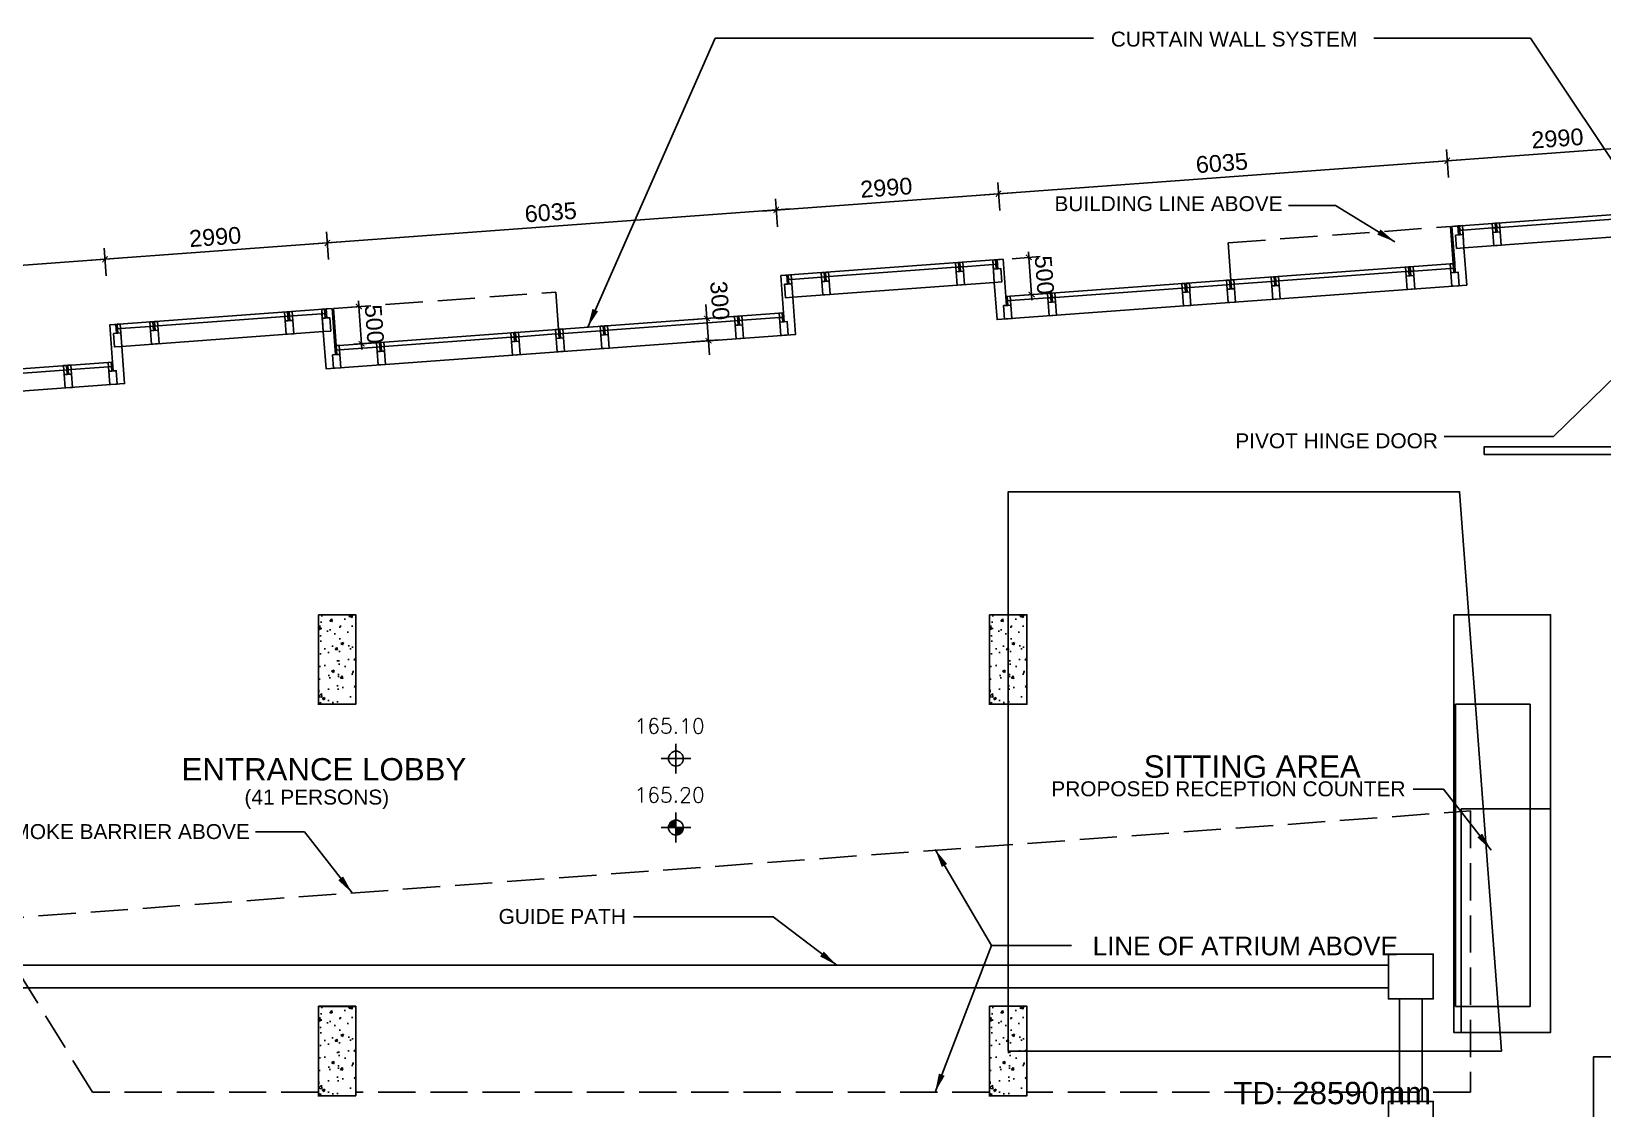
# Model space of a CAD drawing. Header units: millimetres. Extents: x 3291 to 72065, y 14527 to 43324.
# Drawn here: x 23900 to 44971, y 27929 to 42372 of the extents above; entities that cross this region are included whole.
import ezdxf
from ezdxf.enums import TextEntityAlignment as Align

# ---------------------------------------------------------------- set-up
doc = ezdxf.new("R2010")
doc.units = ezdxf.units.MM
doc.header["$MEASUREMENT"] = 0
doc.linetypes.add('DASH', pattern=[0.35, 0.25, -0.1])
doc.layers.get('0').update_dxf_attribs({"color": 8})
doc.layers.get('Defpoints').update_dxf_attribs({"color": 8})
doc.layers.add('00-NONPLOT', color=8, linetype='Continuous', plot=False)
for name, color, linetype in [('above', 8, 'DASH'), ('arrow', 8, 'Continuous'), ('cloud2', 8, 'Continuous'), ('DLN032__', 8, 'Continuous'), ('F.A.', 8, 'Continuous'), ('GBP Dim', 8, 'Continuous'), ('GBP Text 200', 8, 'Continuous'), ('hatch', 8, 'Continuous'), ('LEVEL', 8, 'Continuous'), ('OMITTED-11', 8, 'Continuous'), ('Text GBP 250', 8, 'Continuous'), ('WALL-STRUCTURE', 8, 'Continuous'), ('WINDOW', 8, 'Continuous'), ('WINDOW-MULLION', 8, 'Continuous'), ('XX-ZOOM IN', 8, 'Continuous')]:
    doc.layers.add(name, color=color, linetype=linetype)
doc.styles.add('BH', font='arial.ttf')
doc.styles.add('ROMANS', font='ROMANS.shx', dxfattribs={"width": 0.65})
doc.dimstyles.new('200 GBP', dxfattribs={"dimscale": 1.5, "dimtxt": 150, "dimasz": 100, "dimexe": 125, "dimexo": 50, "dimgap": 50, "dimtad": 1, "dimdec": 0, "dimzin": 0, "dimdsep": 46, "dimtxsty": 'BH', "dimblk": 'ARCHTICK', "dimcen": 0.09, "dimdle": 125, "dimclrd": 9, "dimclre": 9, "dimclrt": 1, "dimadec": 0, "dimazin": 0, "dimtfac": 1, "dimtdec": 0, "dimtix": 1, "dimtmove": 2, "dimatfit": 3, "dimldrblk": 'ARCHTICK', "dimfxl": 1, "dimtolj": 1, "dimtzin": 0, "dimarcsym": 0})
doc.dimstyles.get("Standard").update_dxf_attribs({"dimtxt": 0.18, "dimasz": 0.18, "dimexe": 0.18, "dimexo": 0.0625, "dimgap": 0.09, "dimtad": 0, "dimtih": 1, "dimtoh": 1, "dimdec": 4, "dimzin": 0, "dimdsep": 46, "dimtxsty": 'Standard', "dimcen": 0.09, "dimadec": 0, "dimazin": 0, "dimtfac": 1, "dimtdec": 4, "dimtofl": 0, "dimtmove": 0, "dimatfit": 3, "dimfxl": 1, "dimtolj": 1, "dimtzin": 0, "dimarcsym": 0})

# ---------------------------------------------------------------- blocks, each defined once
blk = doc.blocks.new('ELEX')
at = {"layer": 'DLN032__'}
for p, q in [((0.5, 0), (-0.5, 0)), ((0, 0.5), (0, -0.5))]:
    blk.add_line(p, q, dxfattribs=at)
blk.add_circle((0, 0), 0.25, dxfattribs=at)
at = {"layer": 'DLN032__', "style": 'ROMANS'}
blk.add_attdef('ELEX', (0.257, 0.354), '', height=0.5, dxfattribs=at)
blk = doc.blocks.new('_ArchTick')
at = {"color": 0, "const_width": 0.2}
blk.add_lwpolyline([(0.5, 0.5), (-0.5, -0.5)], dxfattribs=at)
blk = doc.blocks.new('*D84')
at = {"layer": 'Defpoints', "color": 0, "transparency": 16777216}
for p in [(24887, 39318), (18665, 38636), (24952, 38438)]:
    blk.add_point(p, dxfattribs=at)
at = {"layer": 'GBP Dim', "color": 9, "lineweight": -2, "transparency": 16777216}
for p, q in [((24903, 39093), (24876, 39467)), ((18462, 38847), (25074, 39331)), ((18660, 38711), (18638, 39010))]:
    blk.add_line(p, q, dxfattribs=at)
at = {"layer": 'GBP Dim', "color": 9, "lineweight": -2, "transparency": 16777216, "xscale": 75, "yscale": 75, "zscale": 75}
for p, rotation in [((24887, 39318), 4.194182786249137), ((18649, 38860), 184.1941827862492)]:
    blk.add_blockref('_ArchTick', p, dxfattribs=dict(at, rotation=rotation))
at = {"layer": 'GBP Dim', "transparency": 16777216, "insert": (21754, 39278), "char_height": 225, "attachment_point": 5, "rotation": 4.1942, "style": 'BH'}
blk.add_mtext('\\A1;6255', dxfattribs=at)
blk = doc.blocks.new('*D85')
at = {"layer": 'Defpoints', "color": 0, "transparency": 16777216}
for p in [(27869, 39536), (27933, 38657), (24951, 38438)]:
    blk.add_point(p, dxfattribs=at)
at = {"layer": 'GBP Dim', "color": 9, "lineweight": -2, "transparency": 16777216}
for p, q in [((27885, 39312), (27858, 39686)), ((24700, 39304), (28056, 39550)), ((24903, 39093), (24876, 39467))]:
    blk.add_line(p, q, dxfattribs=at)
at = {"layer": 'GBP Dim', "color": 9, "lineweight": -2, "transparency": 16777216, "xscale": 75, "yscale": 75, "zscale": 75}
for p, rotation in [((27869, 39536), 4.194182786249137), ((24887, 39318), 184.1941827862492)]:
    blk.add_blockref('_ArchTick', p, dxfattribs=dict(at, rotation=rotation))
at = {"layer": 'GBP Dim', "transparency": 16777216, "insert": (26364, 39616), "char_height": 225, "attachment_point": 5, "rotation": 4.1942, "style": 'BH'}
blk.add_mtext('\\A1;2990', dxfattribs=at)
blk = doc.blocks.new('*D86')
at = {"layer": 'Defpoints', "color": 0, "transparency": 16777216}
for p in [(33888, 39978), (33952, 39098), (27933, 38657)]:
    blk.add_point(p, dxfattribs=at)
at = {"layer": 'GBP Dim', "color": 9, "lineweight": -2, "transparency": 16777216}
for p, q in [((33904, 39753), (33877, 40127)), ((27682, 39523), (34075, 39992)), ((27885, 39312), (27858, 39686))]:
    blk.add_line(p, q, dxfattribs=at)
at = {"layer": 'GBP Dim', "color": 9, "lineweight": -2, "transparency": 16777216, "xscale": 75, "yscale": 75, "zscale": 75}
for p, rotation in [((33888, 39978), 4.194182786249137), ((27869, 39536), 184.1941827862492)]:
    blk.add_blockref('_ArchTick', p, dxfattribs=dict(at, rotation=rotation))
at = {"layer": 'GBP Dim', "transparency": 16777216, "insert": (30864, 39947), "char_height": 225, "attachment_point": 5, "rotation": 4.1942, "style": 'BH'}
blk.add_mtext('\\A1;6035', dxfattribs=at)
blk = doc.blocks.new('*D87')
at = {"layer": 'Defpoints', "color": 0, "transparency": 16777216}
for p in [(36870, 40196), (36934, 39317), (33952, 39098)]:
    blk.add_point(p, dxfattribs=at)
at = {"layer": 'GBP Dim', "color": 9, "lineweight": -2, "transparency": 16777216}
for p, q in [((36886, 39972), (36859, 40346)), ((33701, 39964), (37057, 40210)), ((33904, 39753), (33877, 40127))]:
    blk.add_line(p, q, dxfattribs=at)
at = {"layer": 'GBP Dim', "color": 9, "lineweight": -2, "transparency": 16777216, "xscale": 75, "yscale": 75, "zscale": 75}
for p, rotation in [((36870, 40196), 4.194182786249137), ((33888, 39978), 184.1941827862492)]:
    blk.add_blockref('_ArchTick', p, dxfattribs=dict(at, rotation=rotation))
at = {"layer": 'GBP Dim', "transparency": 16777216, "insert": (35365, 40277), "char_height": 225, "attachment_point": 5, "rotation": 4.1942, "style": 'BH'}
blk.add_mtext('\\A1;2990', dxfattribs=at)
blk = doc.blocks.new('*D88')
at = {"layer": 'Defpoints', "color": 0, "transparency": 16777216}
for p in [(42889, 40638), (42953, 39758), (36934, 39317)]:
    blk.add_point(p, dxfattribs=at)
at = {"layer": 'GBP Dim', "color": 9, "lineweight": -2, "transparency": 16777216}
for p, q in [((42905, 40413), (42878, 40787)), ((36683, 40183), (43076, 40652)), ((36886, 39972), (36859, 40346))]:
    blk.add_line(p, q, dxfattribs=at)
at = {"layer": 'GBP Dim', "color": 9, "lineweight": -2, "transparency": 16777216, "xscale": 75, "yscale": 75, "zscale": 75}
for p, rotation in [((42889, 40638), 4.194182786249137), ((36870, 40196), 184.1941827862492)]:
    blk.add_blockref('_ArchTick', p, dxfattribs=dict(at, rotation=rotation))
at = {"layer": 'GBP Dim', "transparency": 16777216, "insert": (39865, 40607), "char_height": 225, "attachment_point": 5, "rotation": 4.1942, "style": 'BH'}
blk.add_mtext('\\A1;6035', dxfattribs=at)
blk = doc.blocks.new('*D89')
at = {"layer": 'Defpoints', "color": 0, "transparency": 16777216}
for p in [(45871, 40857), (45935, 39977), (42953, 39758)]:
    blk.add_point(p, dxfattribs=at)
at = {"layer": 'GBP Dim', "color": 9, "lineweight": -2, "transparency": 16777216}
for p, q in [((45887, 40632), (45860, 41006)), ((42702, 40624), (46058, 40870)), ((42905, 40413), (42878, 40787))]:
    blk.add_line(p, q, dxfattribs=at)
at = {"layer": 'GBP Dim', "color": 9, "lineweight": -2, "transparency": 16777216, "xscale": 75, "yscale": 75, "zscale": 75}
for p, rotation in [((45871, 40857), 4.194182786249137), ((42889, 40638), 184.1941827862492)]:
    blk.add_blockref('_ArchTick', p, dxfattribs=dict(at, rotation=rotation))
at = {"layer": 'GBP Dim', "transparency": 16777216, "insert": (44366, 40937), "char_height": 225, "attachment_point": 5, "rotation": 4.1942, "style": 'BH'}
blk.add_mtext('\\A1;2990', dxfattribs=at)
blk = doc.blocks.new('*D127')
at = {"layer": 'Defpoints', "color": 0, "transparency": 16777216}
for p in [(36917, 39315), (36953, 38817), (37314, 38843)]:
    blk.add_point(p, dxfattribs=at)
at = {"layer": 'GBP Dim', "color": 9, "lineweight": -2, "transparency": 16777216}
for p, q in [((37277, 39342), (37272, 39417)), ((37053, 39325), (37427, 39353)), ((37277, 39342), (37314, 38843)), ((37090, 38827), (37463, 38854)), ((37314, 38843), (37319, 38768))]:
    blk.add_line(p, q, dxfattribs=at)
at = {"layer": 'GBP Dim', "color": 9, "lineweight": -2, "transparency": 16777216, "xscale": 75, "yscale": 75, "zscale": 75}
for p, rotation in [((37277, 39342), 274.194182795347), ((37314, 38843), 94.194182795347)]:
    blk.add_blockref('_ArchTick', p, dxfattribs=dict(at, rotation=rotation))
at = {"layer": 'GBP Dim', "transparency": 16777216, "insert": (37485, 39106), "char_height": 225, "attachment_point": 5, "rotation": 274.1942, "style": 'BH'}
blk.add_mtext('\\A1;500', dxfattribs=at)
blk = doc.blocks.new('*D130')
at = {"layer": 'Defpoints', "color": 0, "transparency": 16777216}
for p in [(28119, 38670), (28155, 38172), (28328, 38184)]:
    blk.add_point(p, dxfattribs=at)
at = {"layer": 'GBP Dim', "color": 9, "lineweight": -2, "transparency": 16777216}
for p, q in [((28194, 38676), (28441, 38694)), ((28291, 38683), (28285, 38758)), ((28291, 38683), (28328, 38184)), ((28230, 38177), (28477, 38195)), ((28328, 38184), (28333, 38109))]:
    blk.add_line(p, q, dxfattribs=at)
at = {"layer": 'GBP Dim', "color": 9, "lineweight": -2, "transparency": 16777216, "xscale": 75, "yscale": 75, "zscale": 75}
for p, rotation in [((28291, 38683), 274.1941827953549), ((28328, 38184), 94.19418279535493)]:
    blk.add_blockref('_ArchTick', p, dxfattribs=dict(at, rotation=rotation))
at = {"layer": 'GBP Dim', "transparency": 16777216, "insert": (28499, 38447), "char_height": 225, "attachment_point": 5, "rotation": 274.1942, "style": 'BH'}
blk.add_mtext('\\A1;500', dxfattribs=at)
blk = doc.blocks.new('*D160')
at = {"layer": 'Defpoints', "color": 0, "transparency": 16777216}
for p in [(32598, 38497), (32620, 38198), (32981, 38225)]:
    blk.add_point(p, dxfattribs=at)
at = {"layer": 'GBP Dim', "color": 9, "lineweight": -2, "transparency": 16777216}
for p, q in [((32945, 38711), (32994, 38038)), ((32734, 38507), (33108, 38535)), ((32756, 38208), (33130, 38236))]:
    blk.add_line(p, q, dxfattribs=at)
at = {"layer": 'GBP Dim', "color": 9, "lineweight": -2, "transparency": 16777216, "xscale": 75, "yscale": 75, "zscale": 75}
for p, rotation in [((32959, 38524), 94.19467648082079), ((32981, 38225), 274.1946764808208)]:
    blk.add_blockref('_ArchTick', p, dxfattribs=dict(at, rotation=rotation))
at = {"layer": 'GBP Dim', "transparency": 16777216, "insert": (33132, 38762), "char_height": 225, "attachment_point": 5, "rotation": 274.1947, "style": 'BH'}
blk.add_mtext('\\A1;300', dxfattribs=at)
blk = doc.blocks.new('CURTAIN WALL')
at = {"layer": 'WINDOW-MULLION', "ltscale": 100}
blk.add_line((-10, 300), (10, 300), dxfattribs=at)
for points in [[(-50, 300), (-10, 300), (-10, 240), (-50, 240), (-50, 300)], [(-50, 240), (-10, 240), (-10, 180), (-50, 180), (-50, 240)], [(10, 300), (50, 300), (50, 240), (10, 240), (10, 300)], [(10, 240), (50, 240), (50, 180), (10, 180), (10, 240)]]:
    blk.add_lwpolyline(points, dxfattribs=at)
at = {"layer": 'WINDOW-MULLION'}
blk.add_lwpolyline([(-50, 180), (50, 180), (50, 0), (-50, 0)], close=True, dxfattribs=at)
blk = doc.blocks.new('A$C59FC4084')
at = {"layer": 'WINDOW-MULLION'}
blk.add_line((-60, 180), (-40, 180), dxfattribs=at)
for points in [[(-40, 300), (-100, 300), (-100, 0), (0, 0), (0, 180)], [(-100, 300), (-60, 300), (-60, 240), (-100, 240), (-100, 300)], [(-100, 240), (-60, 240), (-60, 180), (-100, 180), (-100, 240)], [(-40, 300), (-40, 180), (0, 180)]]:
    blk.add_lwpolyline(points, dxfattribs=at)
blk.add_lwpolyline([(-100, 180), (0, 180), (0, 0), (-100, 0)], close=True, dxfattribs=at)
blk = doc.blocks.new('A$C62025BB8')
at = {"layer": 'WINDOW-MULLION'}
blk.add_line((-60, 180), (-40, 180), dxfattribs=at)
for points in [[(-100, 180), (-100, 0), (0, 0), (0, 300), (-60, 300)], [(-60, 300), (-60, 300), (-60, 180), (-100, 180)], [(-40, 300), (0, 300), (0, 240), (-40, 240), (-40, 300)], [(-40, 240), (0, 240), (0, 180), (-40, 180), (-40, 240)]]:
    blk.add_lwpolyline(points, dxfattribs=at)
blk.add_lwpolyline([(-100, 180), (0, 180), (0, 0), (-100, 0)], close=True, dxfattribs=at)

msp = doc.modelspace()

# ---------------------------------------------------------------- hatches: boundary and pattern name
at = {"layer": 'DLN032__'}
h = msp.add_hatch(dxfattribs=at)
h.set_pattern_fill('ANSI31,_O', color=256)
h.set_pattern_definition([(45, (0, 0), (-0.08838834765, 0.08838834765), [])])
h.paths.add_polyline_path([(32544.12853, 31796.93547, 0.4142135624), (32444.12853, 31696.93547), (32544.12853, 31696.93547)])
h.paths.add_polyline_path([(32644.12853, 31696.93547), (32544.12853, 31696.93547), (32544.12853, 31596.93547, 0.4142135624)])
at = {"layer": 'hatch'}
h = msp.add_hatch(dxfattribs=at)
h.set_pattern_fill('AR-CONC', color=256, scale=2, style=0)
h.set_pattern_definition([(50, (27750, 33350), (364.37, -31.88), [38.1, -419.1]), (355, (27750, 33350), (-70.49, 382.11), [30.48, -335.28]), (100.45, (27780.36, 33347.34), (293.885, 350.23), [32.38, -356.18]), (46.184, (27750, 33451.6), (542.16, -84.08), [57.15, -628.65]), (96.636, (27795.2, 33444.6), (474.8, 494.85), [48.57, -534.27]), (351.184, (27750, 33451.6), (474.8, 494.85), [45.72, -502.92]), (21, (27800.8, 33426.2), (303.23, -204.53), [38.1, -419.1]), (326, (27800.8, 33426.2), (123.6, 368.38), [30.48, -335.28]), (71.45, (27826.07, 33409.16), (426.83, 163.85), [32.38, -356.18]), (37.5, (27750, 33350), (6.177, 169.11), [0, -331.216, 0, -340.36, 0, -336.55]), (7.5, (27750, 33350), (133.64, 200.36), [0, -194.056, 0, -323.596, 0, -128.27]), (327.5, (27636.72, 33350), (271.181, -11.457), [0, -127, 0, -396.24, 0, -525.78]), (317.5, (27585.92, 33350), (296.26, 50.853), [0, -165.1, 0, -263.144, 0, -373.38])])
h.paths.add_polyline_path([(27750.00006, 34550), (28250.00006, 34550), (28250.00006, 33350), (27750.00006, 33350)])
h = msp.add_hatch(dxfattribs=at)
h.set_pattern_fill('AR-CONC', color=256, scale=2, style=0)
h.set_pattern_definition([(50, (36750, 33350), (364.37, -31.88), [38.1, -419.1]), (355, (36750, 33350), (-70.49, 382.11), [30.48, -335.28]), (100.45, (36780.36, 33347.34), (293.885, 350.23), [32.38, -356.18]), (46.184, (36750, 33451.6), (542.16, -84.08), [57.15, -628.65]), (96.636, (36795.2, 33444.6), (474.8, 494.85), [48.57, -534.27]), (351.184, (36750, 33451.6), (474.8, 494.85), [45.72, -502.92]), (21, (36800.8, 33426.2), (303.23, -204.53), [38.1, -419.1]), (326, (36800.8, 33426.2), (123.6, 368.38), [30.48, -335.28]), (71.45, (36826.07, 33409.16), (426.83, 163.85), [32.38, -356.18]), (37.5, (36750, 33350), (6.177, 169.11), [0, -331.216, 0, -340.36, 0, -336.55]), (7.5, (36750, 33350), (133.64, 200.36), [0, -194.056, 0, -323.596, 0, -128.27]), (327.5, (36636.72, 33350), (271.181, -11.457), [0, -127, 0, -396.24, 0, -525.78]), (317.5, (36585.92, 33350), (296.26, 50.853), [0, -165.1, 0, -263.144, 0, -373.38])])
h.paths.add_polyline_path([(36750.00006, 34550), (37250.00006, 34550), (37250.00006, 33350), (36750.00006, 33350)])
h = msp.add_hatch(dxfattribs=at)
h.set_pattern_fill('AR-CONC', color=256, scale=2, style=0)
h.set_pattern_definition([(50, (27750, 28100), (364.37, -31.88), [38.1, -419.1]), (355, (27750, 28100), (-70.49, 382.11), [30.48, -335.28]), (100.45, (27780.36, 28097.34), (293.885, 350.23), [32.38, -356.18]), (46.184, (27750, 28201.6), (542.16, -84.08), [57.15, -628.65]), (96.636, (27795.2, 28194.6), (474.8, 494.85), [48.57, -534.27]), (351.184, (27750, 28201.6), (474.8, 494.85), [45.72, -502.92]), (21, (27800.8, 28176.2), (303.23, -204.53), [38.1, -419.1]), (326, (27800.8, 28176.2), (123.6, 368.38), [30.48, -335.28]), (71.45, (27826.07, 28159.16), (426.83, 163.85), [32.38, -356.18]), (37.5, (27750, 28100), (6.177, 169.11), [0, -331.216, 0, -340.36, 0, -336.55]), (7.5, (27750, 28100), (133.64, 200.36), [0, -194.056, 0, -323.596, 0, -128.27]), (327.5, (27636.72, 28100), (271.181, -11.457), [0, -127, 0, -396.24, 0, -525.78]), (317.5, (27585.92, 28100), (296.26, 50.853), [0, -165.1, 0, -263.144, 0, -373.38])])
h.paths.add_polyline_path([(27750.00006, 29300), (28250.00006, 29300), (28250.00006, 28100), (27750.00006, 28100)])
h = msp.add_hatch(dxfattribs=at)
h.set_pattern_fill('AR-CONC', color=256, scale=2, style=0)
h.set_pattern_definition([(50, (36750, 28100), (364.37, -31.88), [38.1, -419.1]), (355, (36750, 28100), (-70.49, 382.11), [30.48, -335.28]), (100.45, (36780.36, 28097.34), (293.885, 350.23), [32.38, -356.18]), (46.184, (36750, 28201.6), (542.16, -84.08), [57.15, -628.65]), (96.636, (36795.2, 28194.6), (474.8, 494.85), [48.57, -534.27]), (351.184, (36750, 28201.6), (474.8, 494.85), [45.72, -502.92]), (21, (36800.8, 28176.2), (303.23, -204.53), [38.1, -419.1]), (326, (36800.8, 28176.2), (123.6, 368.38), [30.48, -335.28]), (71.45, (36826.07, 28159.16), (426.83, 163.85), [32.38, -356.18]), (37.5, (36750, 28100), (6.177, 169.11), [0, -331.216, 0, -340.36, 0, -336.55]), (7.5, (36750, 28100), (133.64, 200.36), [0, -194.056, 0, -323.596, 0, -128.27]), (327.5, (36636.72, 28100), (271.181, -11.457), [0, -127, 0, -396.24, 0, -525.78]), (317.5, (36585.92, 28100), (296.26, 50.853), [0, -165.1, 0, -263.144, 0, -373.38])])
h.paths.add_polyline_path([(36750.00006, 29300), (37250.00006, 29300), (37250.00006, 28100), (36750.00006, 28100)])

# ---------------------------------------------------------------- linework, layer by layer
at = {"ltscale": 1000}
for p, q in [((16099.9574, 29850.05059), (42099.9574, 29850.05059)), ((16099.9574, 29550.05059), (42099.9574, 29550.05059)), ((42249.9574, 29400.05059), (42249.9574, 28024.99468)), ((42549.9574, 29400.05059), (42549.9574, 28024.99468))]:
    msp.add_line(p, q, dxfattribs=at)
for points in [[(43075, 31949.99927), (44275, 31949.99927), (44275, 28949.99927), (43075, 28949.99927)], [(45449.99832, 28624.99468), (44850.0348, 28624.99468), (44850.0348, 27124.99468), (45449.99832, 27124.99468)]]:
    msp.add_lwpolyline(points, close=True)
for points in [[(42099.9574, 30000.05059), (42099.9574, 29400.05059), (42699.9574, 29400.05059), (42699.9574, 30000.05059), (42099.9574, 30000.05059)], [(42099.9574, 28024.99468), (42099.9574, 27424.99468), (42699.9574, 27424.99468), (42699.9574, 28024.99468), (42099.9574, 28024.99468)]]:
    msp.add_lwpolyline(points)
at = {"layer": '00-NONPLOT', "ltscale": 4000}
msp.add_lwpolyline([(37000, 28700), (43616.44831, 28700), (43053.53984, 36200), (37000, 36200)], close=True, dxfattribs=at)
at = {"layer": 'above', "ltscale": 2000}
for points in [[(39987.94276, 39039.34269), (39951.37991, 39537.92923), (42931.42761, 39756.37966), (42967.99603, 39257.71937)], [(27988.65643, 38159.22282), (27952.07305, 38658.06033), (30931.51438, 38876.56891), (30968.0857, 38377.86905)], [(43199.97768, 28149.96139), (37249.97769, 28149.96139), (37249.97685, 29299.95707), (36750.00006, 29300), (36749.97686, 28149.95671), (28249.97769, 28149.95671), (28249.97685, 29299.95053), (27749.97685, 29299.95017), (27749.97769, 28149.95017), (24718.98557, 28149.95017), (24718.98557, 28149.95017), (23298.32131, 30460.24245), (43199.97488, 31919.69704), (43199.97488, 28149.96189)]]:
    msp.add_lwpolyline(points, dxfattribs=at)
at = {"layer": 'cloud2'}
msp.add_lwpolyline([(43000.00006, 33350), (44000.00006, 33350), (44000.00006, 29299.8712), (42999.97685, 29299.87048), (43000.00006, 33350)], dxfattribs=at)
at = {"layer": 'F.A.', "ltscale": 750}
msp.add_lwpolyline([(47000.00009, 36699.99995), (47000.00009, 36799.99995), (43383.20183, 36800.00012), (43383.20183, 36699.99995), (47000.00009, 36699.99995)], dxfattribs=at)
at = {"layer": 'OMITTED-11', "ltscale": 750}
msp.add_lwpolyline([(42975, 34549.99927), (44275, 34549.99927), (44275, 28949.99927), (42975, 28949.99927)], close=True, dxfattribs=at)
at = {"layer": 'WALL-STRUCTURE'}
for points in [[(27750.00006, 34550), (28250.00006, 34550), (28250.00006, 33350), (27750.00006, 33350)], [(36750.00006, 34550), (37250.00006, 34550), (37250.00006, 33350), (36750.00006, 33350)], [(27750.00006, 29300), (28250.00006, 29300), (28250.00006, 28100), (27750.00006, 28100)], [(36750.00006, 29300), (37250.00006, 29300), (37250.00006, 28100), (36750.00006, 28100)]]:
    msp.add_lwpolyline(points, close=True, dxfattribs=at)
at = {"layer": 'WINDOW'}
for points in [[(53149.83076, 39503.21128), (48968.08438, 39196.54988), (48931.51591, 39695.21083), (45968.07437, 39477.89184), (45931.50637, 39976.55281), (42951.36809, 39757.92809), (42987.93624, 39259.26711), (36967.89763, 38817.8788), (36931.32917, 39316.53971), (33951.08287, 39097.98928), (33987.65682, 38599.2536), (27968.70809, 38157.75971), (27932.12276, 38656.59715), (24951.49551, 38438.0186), (24988.06221, 37939.38178), (18750.02555, 37481.90166), (18750.02555, 35525.00001)], [(45297.60857, 39869.90586), (43594.03931, 39744.98106)], [(51950.07456, 39114.42357), (48850.40237, 38887.11389), (48813.83192, 39385.77507), (45850.39283, 39168.45589), (45813.82239, 39667.11707), (43112.92796, 39469.05183), (43149.4961, 38970.39085), (36850.40174, 38508.4565), (36813.83327, 39007.11746), (34112.74578, 38809.03928), (34149.31431, 38310.3775), (27851.1139, 37848.52187), (27814.54533, 38347.18413), (25113.15722, 38149.06826), (25149.62836, 37650.42436), (18900.025, 37192.09603), (18900.025, 35525)], [(43494.30362, 39737.66711), (43095.37509, 39708.40908)], [(36297.70321, 39209.91291), (34594.05043, 39084.97891)], [(36796.28038, 39246.47509), (36397.43717, 39217.2267)], [(34494.31823, 39077.66525), (34089.20901, 39047.95733)], [(40530.87956, 39019.00305), (40032.22341, 38982.43493)], [(42334.85083, 39151.31877), (40630.61175, 39026.31674)], [(37530.88676, 38799.00358), (37032.22338, 38762.43493)], [(39334.10018, 38931.23923), (37630.61895, 38806.31727)], [(27796.99468, 38586.51113), (27400.03358, 38557.44235)], [(25494.43027, 38417.69716), (25095.60436, 38388.42552)], [(27300.30146, 38550.12771), (25594.16246, 38425.0109)], [(31532.56878, 38359.12693), (31033.90543, 38322.55828)], [(33334.11275, 38491.26416), (31632.30097, 38366.44062)], [(30335.78075, 38271.36124), (28632.27735, 38146.26251)], [(28532.54516, 38138.94882), (28032.93753, 38102.30885)], [(24334.10327, 37831.21589), (22630.7057, 37706.30007)]]:
    msp.add_lwpolyline(points, dxfattribs=at)
for points, elevation in [([(42434.58302, 39158.63247), (42932.48514, 39195.03958)], -0.00027), ([(39932.49077, 38975.12733), (39433.83192, 38938.55902)], -0.0007), ([(33932.20063, 38535.12383), (33433.84494, 38498.57785)], -0.00092), ([(30934.17334, 38315.25105), (30435.51294, 38278.67493)], -0.00078), ([(24433.83546, 37838.52959), (24932.61112, 37875.15423)], -0.00054)]:
    msp.add_lwpolyline(points, dxfattribs=dict(at, elevation=elevation))
at = {"layer": 'WINDOW-MULLION'}
for points in [[(43031.14796, 39763.85475), (42951.26549, 39757.99578), (42987.83937, 39259.26104)], [(36851.63802, 39310.68382), (36931.32917, 39316.53971), (36967.90239, 38817.86739)], [(34030.96541, 39103.84731), (33951.08294, 39097.98834), (33987.65682, 38599.2536)], [(27852.44356, 38650.76892), (27932.12186, 38656.60951), (27968.70809, 38157.75971)], [(25031.37492, 38443.8764), (24951.49551, 38438.0186), (24988.06221, 37939.38178)]]:
    msp.add_lwpolyline(points, dxfattribs=at)

# ---------------------------------------------------------------- block references
at = {"layer": 'DLN032__'}
ref = msp.add_blockref('ELEX', (32544.12853, 32621.64336), dxfattribs=dict(at, xscale=400, yscale=400, zscale=400))
ref.add_attrib('ELEX', '165.10', dxfattribs={"layer": 'LEVEL', "height": 200, "style": 'ROMANS'}).set_placement((31986.30939, 32899.15567), align=Align.BOTTOM_LEFT)
ref = msp.add_blockref('ELEX', (32544.12853, 31696.93547), dxfattribs=dict(at, xscale=400, yscale=400, zscale=400))
ref.add_attrib('ELEX', '165.20', dxfattribs={"layer": 'LEVEL', "height": 200, "style": 'ROMANS'}).set_placement((31986.30939, 31974.44777), align=Align.BOTTOM_LEFT)
at = {"layer": 'WINDOW-MULLION', "rotation": 4.194182774196719}
for p in [(43561.72559, 39501.97367), (42402.27108, 38915.60071, -0.00027), (34561.73673, 38841.97124), (39401.52043, 38695.52117, -0.0007), (39999.91192, 38739.39708), (40598.29803, 38783.30936), (37598.33334, 38562.92656), (25561.85458, 38181.95733), (31000.0013, 38079.3862), (31599.98769, 38123.42718), (33401.53301, 38255.5461, -0.00092), (28599.96542, 37903.23076), (30403.20101, 38035.64318, -0.00078), (24401.52353, 37595.49783, -0.00054)]:
    msp.add_blockref('CURTAIN WALL', p, dxfattribs=at)
at = {"layer": 'WINDOW-MULLION', "xscale": -1, "rotation": 4.194182798440762}
for p in [(36365.12346, 38974.21903), (27367.72171, 38314.40965)]:
    msp.add_blockref('CURTAIN WALL', p, dxfattribs=at)
at = {"layer": 'XX-ZOOM IN', "rotation": 4.194406556138476}
for name, p in [('A$C62025BB8', (43112.92796, 39469.05183)), ('A$C59FC4084', (36913.56185, 39014.48044)), ('A$C59FC4084', (43049.66786, 38963.08125)), ('A$C62025BB8', (34112.74579, 38809.03928)), ('A$C62025BB8', (37049.77472, 38522.93421)), ('A$C59FC4084', (27914.27752, 38354.49782)), ('A$C59FC4084', (34049.48569, 38303.06871)), ('A$C62025BB8', (25113.15722, 38149.06826)), ('A$C62025BB8', (28050.4904, 37862.95159)), ('A$C59FC4084', (25049.8962, 37643.11029))]:
    msp.add_blockref(name, p, dxfattribs=at)

# ---------------------------------------------------------------- texts
at = {"layer": '00-NONPLOT', "style": 'BH'}
msp.add_text('SITTING AREA', height=300, dxfattribs=at).set_placement((40272.87558, 32364.92253), align=Align.CENTER)
at = {"layer": 'GBP Text 200', "style": 'BH'}
for s, p in [('CURTAIN WALL SYSTEM ', (38376.03973, 42169.30336)), ('BUILDING LINE ABOVE', (37620.68313, 39962.71496)), ('PIVOT HINGE DOOR', (40046.33288, 36783.33057)), ('(41 PERSONS)', (26756.91272, 32005.57119)), ('GUIDE PATH', (30165.08158, 30405.1778))]:
    msp.add_text(s, height=200, dxfattribs=at).set_placement(p)
for s, p in [('PROPOSED RECEPTION COUNTER', (37578.45564, 32117.12049)), ('SMOKE BARRIER ABOVE', (23459.56246, 31543.2005))]:
    msp.add_text(s, height=200, rotation=359.999999999, dxfattribs=at).set_placement(p)
at = {"layer": 'Text GBP 250', "style": 'BH'}
for s, p in [('ENTRANCE LOBBY', (27822.90282, 32328.5094)), ('TD: 28590mm', (41344.85297, 27987.45052))]:
    msp.add_text(s, height=300, dxfattribs=at).set_placement(p, align=Align.CENTER)
msp.add_text('LINE OF ATRIUM ABOVE', height=250, dxfattribs=at).set_placement((38132.3488, 29984.24029))

# ---------------------------------------------------------------- dimensions: what is measured, and where the dimension line sits
at = {"layer": 'GBP Dim'}
for base, p1, p2, picture, middle in [((45870.98122, 40856.58586), (42953.2597, 39758.14797), (45935.49553, 39976.84526), '*D89', (44365.97614, 40936.60762)), ((42888.74539, 40637.88857), (36934.32113, 39316.75914), (42953.2597, 39758.14797), '*D88', (39865.38333, 40606.6411)), ((36869.80682, 40196.49974), (33952.08026, 39098.06148), (36934.32113, 39316.75914), '*D87', (35364.79922, 40276.52132)), ((33887.56595, 39977.80207), (27933.12005, 38656.67071), (33952.08026, 39098.06148), '*D86', (30864.19306, 39946.55381)), ((27868.60491, 39536.4116), (24951.49551, 38438.0186), (27933.11917, 38656.67165), '*D85', (26363.90589, 39616.4558)), ((24886.99335, 39317.76008), (18665.3986, 38635.90561), (24951.50766, 38438.01949), '*D84', (21754.0809, 39278.40197))]:
    dim = msp.add_linear_dim(base=base, p1=p1, p2=p2, angle=4.194182788, dimstyle='200 GBP', override={"dimasz": 50, "dimexe": 100, "dimclrt": 256, "dimfxl": 150, "dimfxlon": 1}, dxfattribs=at)
    dim.commit()
    dim.dimension.update_dxf_attribs({"geometry": picture, "text_midpoint": middle})
for p1, p2, distance, picture, middle in [((36916.55627, 39315.47198), (36953.12583, 38816.79619), 361.74174, '*D127', (37484.98442, 39106.47793)), ((28118.7308, 38670.29811), (28155.30035, 38171.62232), 172.66363, '*D130', (28498.58721, 38447.47547))]:
    dim = msp.add_aligned_dim(p1=p1, p2=p2, distance=distance, dimstyle='200 GBP', override={"dimasz": 50, "dimexe": 100, "dimclrt": 256, "dimfxl": 150, "dimfxlon": 1}, dxfattribs=at)
    dim.commit()
    dim.dimension.update_dxf_attribs({"geometry": picture, "text_midpoint": middle})
dim = msp.add_linear_dim(base=(32980.70248, 38224.68206), p1=(32597.99326, 38497.32085), p2=(32619.92975, 38198.22227), angle=274.194676481, dimstyle='200 GBP', override={"dimasz": 50, "dimexe": 100, "dimclrt": 256, "dimfxl": 150, "dimfxlon": 1}, dxfattribs=at)
dim.commit()
dim.dimension.update_dxf_attribs({"geometry": '*D160', "text_midpoint": (33131.75276, 38762.16573), "dimtype": 161})

# ---------------------------------------------------------------- leaders
at = {"layer": 'arrow'}
for points in [[(42185.01883, 39551.44113), (41390.7872, 40038.47939), (40758.6886, 40038.47939)], [(45338.53835, 37936.43564), (44314.25248, 36942.82048), (42846.59946, 36942.82048)], [(43478.46734, 31393.70006), (42838.29808, 32212.25808), (42432.38291, 32212.25808)], [(28201.10688, 30819.78006), (27560.93762, 31638.33809), (26905.02245, 31638.33809)], [(36019.1698, 31403.87133), (36775.85749, 30115.75355), (37850.98825, 30115.75355)], [(34701.17, 29850.05059), (33850.07737, 30498.43771), (31974.31601, 30498.43771)], [(36019.1698, 28149.95671), (36775.85749, 30115.75355), (37850.98825, 30115.75355)]]:
    msp.add_leader(points, dimstyle='Standard', override={"dimscale": 2, "dimtxt": 200, "dimasz": 125, "dimexe": 166.67, "dimexo": 100, "dimgap": 100, "dimtih": 0, "dimtoh": 0, "dimdec": 0, "dimrnd": 5.001, "dimtxsty": 'BH', "dimdle": 166.666667, "dimclrd": 9, "dimclre": 9, "dimclrt": 1, "dimtdec": 0, "dimtix": 1, "dimtofl": 1, "dimtmove": 2, "dimfxl": 50}, dxfattribs=at)
at = {"layer": 'GBP Text 200'}
for points in [[(31361.24922, 38406.74302), (33070.8386, 42282.86136), (38145.65099, 42282.86136)], [(45596.80244, 39891.88376), (44004.75619, 42282.86136), (41905.0825, 42282.86136)]]:
    msp.add_leader(points, dimstyle='Standard', override={"dimscale": 2, "dimtxt": 200, "dimasz": 125, "dimexe": 166.67, "dimexo": 100, "dimgap": 100, "dimtih": 0, "dimtoh": 0, "dimdec": 0, "dimrnd": 5.001, "dimtxsty": 'BH', "dimdle": 166.666667, "dimclrd": 9, "dimclre": 9, "dimclrt": 1, "dimtdec": 0, "dimtix": 1, "dimtofl": 1, "dimtmove": 2, "dimfxl": 50}, dxfattribs=at)

doc.saveas('drawing.dxf')
